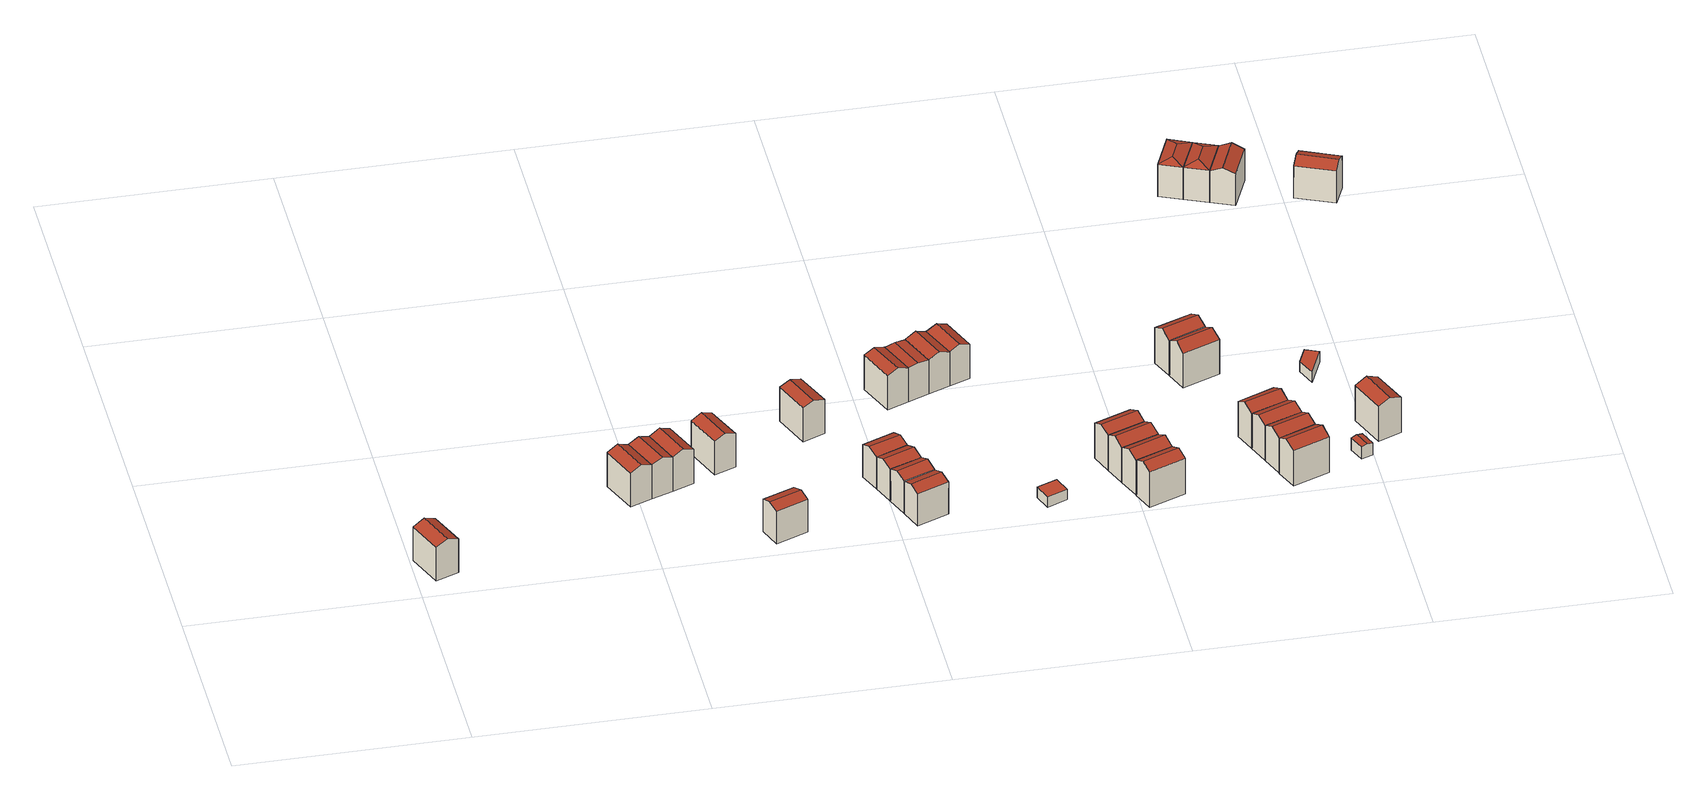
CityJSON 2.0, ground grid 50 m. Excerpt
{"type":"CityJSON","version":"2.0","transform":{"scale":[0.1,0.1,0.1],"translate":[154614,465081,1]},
"CityObjects":{
"building1":{"type":"Building","attributes":{"b3_bag_bag_overlap":0,"b3_bouwlagen":3,"b3_dak_type":"slanted","b3_extrusie":"standard","b3_h_dak_50p":9.72,"b3_h_dak_70p":10.19,"b3_h_dak_max":11.22,"b3_h_dak_min":7.61,"b3_h_maaiveld":1.7,"b3_h_nok":11.26,"b3_is_glas_dak":false,"b3_kas_warenhuis":false,"b3_kwaliteitsindicator":true,"b3_mutatie_ahn3_ahn4":false,"b3_mutatie_ahn4_ahn5":false,"b3_n_nok":3,"b3_n_vlakken":4,"b3_opp_buitenmuur":131.27,"b3_opp_dak_plat":0,"b3_opp_dak_schuin":61.57,"b3_opp_grond":46.9,"b3_opp_scheidingsmuur":67.47,"b3_rmse_lod12":1.25,"b3_rmse_lod13":1.25,"b3_rmse_lod22":0.205,"b3_t_run":24,"b3_val3dity_lod12":"[]","b3_val3dity_lod13":"[]","b3_val3dity_lod22":"[]","b3_volume_lod12":395.44,"b3_volume_lod13":395.44,"b3_volume_lod22":363.07,"geconstateerd":false,"oorspronkelijkbouwjaar":1985,"status":"Pand in gebruik"},"children":["building1-1"]},
"building1-1":{"type":"BuildingPart","parents":["building1"],"geometry":[{"type":"Solid","lod":"2.2","boundaries":[[[[0,1,2,3]],[[4,5,6,7]],[[5,4,1,0]],[[4,7,8,2,1]],[[9,8,7,6]],[[8,9,3,2]],[[9,6,5,0,3]]]],"semantics":{"surfaces":[{"type":"GroundSurface"},{"type":"RoofSurface"},{"type":"WallSurface"}],"values":[[0,1,2,2,1,2,2]]}}]},
"building2":{"type":"Building","attributes":{"b3_bag_bag_overlap":0,"b3_bouwlagen":3,"b3_dak_type":"slanted","b3_extrusie":"standard","b3_h_dak_50p":9.37,"b3_h_dak_70p":10.13,"b3_h_dak_max":11.21,"b3_h_dak_min":7.61,"b3_h_maaiveld":1.71,"b3_h_nok":11.25,"b3_is_glas_dak":false,"b3_kas_warenhuis":false,"b3_kwaliteitsindicator":true,"b3_mutatie_ahn3_ahn4":false,"b3_mutatie_ahn4_ahn5":false,"b3_n_nok":1,"b3_n_vlakken":2,"b3_opp_buitenmuur":59.74,"b3_opp_dak_plat":0,"b3_opp_dak_schuin":58.59,"b3_opp_grond":44.77,"b3_opp_scheidingsmuur":134.69,"b3_rmse_lod12":1.33,"b3_rmse_lod13":1.33,"b3_rmse_lod22":0.016,"b3_t_run":17,"b3_val3dity_lod12":"[]","b3_val3dity_lod13":"[]","b3_val3dity_lod22":"[]","b3_volume_lod12":377.75,"b3_volume_lod13":377.75,"b3_volume_lod22":344.08,"geconstateerd":false,"oorspronkelijkbouwjaar":1985,"status":"Pand in gebruik"},"children":["building2-1"]},
"building2-1":{"type":"BuildingPart","parents":["building2"],"geometry":[{"type":"Solid","lod":"2.2","boundaries":[[[[10,11,12,13]],[[14,15,16,11,10]],[[17,16,15,18]],[[16,17,12,11]],[[17,18,19,13,12]],[[14,19,18,15]],[[19,14,10,13]]]],"semantics":{"surfaces":[{"type":"GroundSurface"},{"type":"WallSurface"},{"type":"RoofSurface"}],"values":[[0,1,2,1,1,2,1]]}}]},
"building3":{"type":"Building","attributes":{"b3_bag_bag_overlap":0,"b3_bouwlagen":3,"b3_dak_type":"slanted","b3_extrusie":"standard","b3_h_dak_50p":9.44,"b3_h_dak_70p":10.21,"b3_h_dak_max":11.2,"b3_h_dak_min":7.62,"b3_h_maaiveld":1.73,"b3_h_nok":11.28,"b3_is_glas_dak":false,"b3_kas_warenhuis":false,"b3_kwaliteitsindicator":true,"b3_mutatie_ahn3_ahn4":false,"b3_mutatie_ahn4_ahn5":false,"b3_n_nok":1,"b3_n_vlakken":2,"b3_opp_buitenmuur":60.37,"b3_opp_dak_plat":0,"b3_opp_dak_schuin":58.45,"b3_opp_grond":44.77,"b3_opp_scheidingsmuur":134.75,"b3_rmse_lod12":1.33,"b3_rmse_lod13":1.33,"b3_rmse_lod22":0.036,"b3_t_run":18,"b3_val3dity_lod12":"[]","b3_val3dity_lod13":"[]","b3_val3dity_lod22":"[]","b3_volume_lod12":379.25,"b3_volume_lod13":379.25,"b3_volume_lod22":344.98,"geconstateerd":false,"oorspronkelijkbouwjaar":1985,"status":"Pand in gebruik"},"children":["building3-1"]},
"building3-1":{"type":"BuildingPart","parents":["building3"],"geometry":[{"type":"Solid","lod":"2.2","boundaries":[[[[10,13,20,21]],[[19,14,22,23]],[[14,19,13,10]],[[19,23,24,20,13]],[[25,24,23,22]],[[24,25,21,20]],[[25,22,14,10,21]]]],"semantics":{"surfaces":[{"type":"GroundSurface"},{"type":"RoofSurface"},{"type":"WallSurface"}],"values":[[0,1,2,2,1,2,2]]}}]},
"building4":{"type":"Building","attributes":{"b3_bag_bag_overlap":0,"b3_bouwlagen":3,"b3_dak_type":"slanted","b3_extrusie":"standard","b3_h_dak_50p":9.45,"b3_h_dak_70p":10.23,"b3_h_dak_max":11.2,"b3_h_dak_min":7.62,"b3_h_maaiveld":1.73,"b3_h_nok":11.29,"b3_is_glas_dak":false,"b3_kas_warenhuis":false,"b3_kwaliteitsindicator":true,"b3_mutatie_ahn3_ahn4":false,"b3_mutatie_ahn4_ahn5":false,"b3_n_nok":1,"b3_n_vlakken":2,"b3_opp_buitenmuur":59.82,"b3_opp_dak_plat":0,"b3_opp_dak_schuin":58.57,"b3_opp_grond":44.75,"b3_opp_scheidingsmuur":134.97,"b3_rmse_lod12":1.33,"b3_rmse_lod13":1.33,"b3_rmse_lod22":0.0316,"b3_t_run":17,"b3_val3dity_lod12":"[]","b3_val3dity_lod13":"[]","b3_val3dity_lod22":"[]","b3_volume_lod12":378.45,"b3_volume_lod13":378.45,"b3_volume_lod22":344.63,"geconstateerd":false,"oorspronkelijkbouwjaar":1984,"status":"Pand in gebruik"},"children":["building4-1"]},
"building4-1":{"type":"BuildingPart","parents":["building4"],"geometry":[{"type":"Solid","lod":"2.2","boundaries":[[[[26,21,20,27]],[[28,29,25,21,26]],[[24,25,29,30]],[[25,24,20,21]],[[24,30,31,27,20]],[[28,31,30,29]],[[31,28,26,27]]]],"semantics":{"surfaces":[{"type":"GroundSurface"},{"type":"WallSurface"},{"type":"RoofSurface"}],"values":[[0,1,2,1,1,2,1]]}}]},
"building5":{"type":"Building","attributes":{"b3_bag_bag_overlap":0,"b3_bouwlagen":3,"b3_dak_type":"slanted","b3_extrusie":"standard","b3_h_dak_50p":9.88,"b3_h_dak_70p":10.29,"b3_h_dak_max":11.23,"b3_h_dak_min":7.55,"b3_h_maaiveld":1.77,"b3_h_nok":11.29,"b3_is_glas_dak":false,"b3_kas_warenhuis":false,"b3_kwaliteitsindicator":true,"b3_mutatie_ahn3_ahn4":false,"b3_mutatie_ahn4_ahn5":false,"b3_n_nok":2,"b3_n_vlakken":5,"b3_opp_buitenmuur":75.61,"b3_opp_dak_plat":4.97,"b3_opp_dak_schuin":56.24,"b3_opp_grond":44.78,"b3_opp_scheidingsmuur":133.96,"b3_rmse_lod12":1.09,"b3_rmse_lod13":1.09,"b3_rmse_lod22":0.114,"b3_t_run":21,"b3_val3dity_lod12":"[]","b3_val3dity_lod13":"[]","b3_val3dity_lod22":"[]","b3_volume_lod12":374.46,"b3_volume_lod13":374.46,"b3_volume_lod22":353.28,"geconstateerd":false,"oorspronkelijkbouwjaar":1984,"status":"Pand in gebruik"},"children":["building5-1"]},
"building5-1":{"type":"BuildingPart","parents":["building5"],"geometry":[{"type":"Solid","lod":"2.2","boundaries":[[[[32,33,34,35]],[[36,37,38,39]],[[37,36,33,32]],[[36,39,40,34,33]],[[41,40,39,38]],[[40,41,35,34]],[[41,38,37,32,35]]]],"semantics":{"surfaces":[{"type":"GroundSurface"},{"type":"RoofSurface"},{"type":"WallSurface"}],"values":[[0,1,2,2,1,2,2]]}}]},
"building6":{"type":"Building","attributes":{"b3_bag_bag_overlap":0,"b3_bouwlagen":3,"b3_dak_type":"slanted","b3_extrusie":"standard","b3_h_dak_50p":9.09,"b3_h_dak_70p":9.77,"b3_h_dak_max":10.68,"b3_h_dak_min":7.64,"b3_h_maaiveld":1.69,"b3_h_nok":10.72,"b3_is_glas_dak":false,"b3_kas_warenhuis":false,"b3_kwaliteitsindicator":true,"b3_mutatie_ahn3_ahn4":false,"b3_mutatie_ahn4_ahn5":false,"b3_n_nok":1,"b3_n_vlakken":2,"b3_opp_buitenmuur":60.98,"b3_opp_dak_plat":0,"b3_opp_dak_schuin":50.62,"b3_opp_grond":38.88,"b3_opp_scheidingsmuur":112.47,"b3_rmse_lod12":1.12,"b3_rmse_lod13":1.12,"b3_rmse_lod22":0.0141,"b3_t_run":16,"b3_val3dity_lod12":"[]","b3_val3dity_lod13":"[]","b3_val3dity_lod22":"[]","b3_volume_lod12":313.83,"b3_volume_lod13":313.83,"b3_volume_lod22":290.2,"geconstateerd":false,"oorspronkelijkbouwjaar":1985,"status":"Pand in gebruik"},"children":["building6-1"]},
"building6-1":{"type":"BuildingPart","parents":["building6"],"geometry":[{"type":"Solid","lod":"2.2","boundaries":[[[[42,43,44,45]],[[46,47,48,49]],[[47,46,43,42]],[[46,49,50,44,43]],[[51,50,49,48]],[[50,51,45,44]],[[51,48,47,42,45]]]],"semantics":{"surfaces":[{"type":"GroundSurface"},{"type":"RoofSurface"},{"type":"WallSurface"}],"values":[[0,1,2,2,1,2,2]]}}]},
"building7":{"type":"Building","attributes":{"b3_bag_bag_overlap":0,"b3_bouwlagen":3,"b3_dak_type":"slanted","b3_extrusie":"standard","b3_h_dak_50p":9.39,"b3_h_dak_70p":10.14,"b3_h_dak_max":11.11,"b3_h_dak_min":7.52,"b3_h_maaiveld":1.56,"b3_h_nok":11.21,"b3_is_glas_dak":false,"b3_kas_warenhuis":false,"b3_kwaliteitsindicator":true,"b3_mutatie_ahn3_ahn4":false,"b3_mutatie_ahn4_ahn5":false,"b3_n_nok":1,"b3_n_vlakken":2,"b3_opp_buitenmuur":130.72,"b3_opp_dak_plat":0,"b3_opp_dak_schuin":60.92,"b3_opp_grond":46.17,"b3_opp_scheidingsmuur":67.92,"b3_rmse_lod12":1.34,"b3_rmse_lod13":1.34,"b3_rmse_lod22":0.046,"b3_t_run":21,"b3_val3dity_lod12":"[]","b3_val3dity_lod13":"[]","b3_val3dity_lod22":"[]","b3_volume_lod12":394.61,"b3_volume_lod13":394.61,"b3_volume_lod22":359.55,"geconstateerd":false,"oorspronkelijkbouwjaar":1984,"status":"Pand in gebruik"},"children":["building7-1"]},
"building7-1":{"type":"BuildingPart","parents":["building7"],"geometry":[{"type":"Solid","lod":"2.2","boundaries":[[[[52,53,54,55]],[[56,57,58,59]],[[57,56,53,52]],[[56,59,60,54,53]],[[61,60,59,58]],[[60,61,55,54]],[[61,58,57,52,55]]]],"semantics":{"surfaces":[{"type":"GroundSurface"},{"type":"RoofSurface"},{"type":"WallSurface"}],"values":[[0,1,2,2,1,2,2]]}}]},
"building8":{"type":"Building","attributes":{"b3_bag_bag_overlap":0,"b3_bouwlagen":3,"b3_dak_type":"slanted","b3_extrusie":"standard","b3_h_dak_50p":9.15,"b3_h_dak_70p":9.77,"b3_h_dak_max":10.57,"b3_h_dak_min":7.55,"b3_h_maaiveld":1.64,"b3_h_nok":10.7,"b3_is_glas_dak":false,"b3_kas_warenhuis":false,"b3_kwaliteitsindicator":true,"b3_mutatie_ahn3_ahn4":false,"b3_mutatie_ahn4_ahn5":false,"b3_n_nok":1,"b3_n_vlakken":2,"b3_opp_buitenmuur":117.06,"b3_opp_dak_plat":0,"b3_opp_dak_schuin":50.7,"b3_opp_grond":38.69,"b3_opp_scheidingsmuur":55.28,"b3_rmse_lod12":1.11,"b3_rmse_lod13":1.11,"b3_rmse_lod22":0.0415,"b3_t_run":19,"b3_val3dity_lod12":"[]","b3_val3dity_lod13":"[]","b3_val3dity_lod22":"[]","b3_volume_lod12":313.12,"b3_volume_lod13":313.12,"b3_volume_lod22":288.28,"geconstateerd":false,"oorspronkelijkbouwjaar":1985,"status":"Pand in gebruik"},"children":["building8-1"]},
"building8-1":{"type":"BuildingPart","parents":["building8"],"geometry":[{"type":"Solid","lod":"2.2","boundaries":[[[[62,63,64,65]],[[66,67,68,69]],[[67,66,63,62]],[[66,69,70,64,63]],[[71,70,69,68]],[[70,71,65,64]],[[71,68,67,62,65]]]],"semantics":{"surfaces":[{"type":"GroundSurface"},{"type":"RoofSurface"},{"type":"WallSurface"}],"values":[[0,1,2,2,1,2,2]]}}]},
"building9":{"type":"Building","attributes":{"b3_bag_bag_overlap":0,"b3_bouwlagen":3,"b3_dak_type":"slanted","b3_extrusie":"standard","b3_h_dak_50p":9.47,"b3_h_dak_70p":9.63,"b3_h_dak_max":10.57,"b3_h_dak_min":7.55,"b3_h_maaiveld":1.66,"b3_h_nok":10.62,"b3_is_glas_dak":false,"b3_kas_warenhuis":false,"b3_kwaliteitsindicator":true,"b3_mutatie_ahn3_ahn4":false,"b3_mutatie_ahn4_ahn5":false,"b3_n_nok":3,"b3_n_vlakken":4,"b3_opp_buitenmuur":71.02,"b3_opp_dak_plat":0,"b3_opp_dak_schuin":46.48,"b3_opp_grond":38.71,"b3_opp_scheidingsmuur":110.52,"b3_rmse_lod12":1.03,"b3_rmse_lod13":1.03,"b3_rmse_lod22":0.117,"b3_t_run":22,"b3_val3dity_lod12":"[]","b3_val3dity_lod13":"[]","b3_val3dity_lod22":"[]","b3_volume_lod12":310.38,"b3_volume_lod13":310.38,"b3_volume_lod22":290.35,"geconstateerd":false,"oorspronkelijkbouwjaar":1985,"status":"Pand in gebruik"},"children":["building9-1"]},
"building9-1":{"type":"BuildingPart","parents":["building9"],"geometry":[{"type":"Solid","lod":"2.2","boundaries":[[[[72,73,74,75]],[[70,76,77,73,72]],[[78,77,76,79]],[[77,78,74,73]],[[78,79,71,75,74]],[[70,71,79,76]],[[71,70,72,75]]]],"semantics":{"surfaces":[{"type":"GroundSurface"},{"type":"WallSurface"},{"type":"RoofSurface"}],"values":[[0,1,2,1,1,2,1]]}}]},
"building10":{"type":"Building","attributes":{"b3_bag_bag_overlap":0,"b3_bouwlagen":3,"b3_dak_type":"slanted","b3_extrusie":"standard","b3_h_dak_50p":9.1,"b3_h_dak_70p":9.8,"b3_h_dak_max":10.58,"b3_h_dak_min":7.51,"b3_h_maaiveld":1.64,"b3_h_nok":10.72,"b3_is_glas_dak":false,"b3_kas_warenhuis":false,"b3_kwaliteitsindicator":true,"b3_mutatie_ahn3_ahn4":false,"b3_mutatie_ahn4_ahn5":false,"b3_n_nok":1,"b3_n_vlakken":2,"b3_opp_buitenmuur":61.87,"b3_opp_dak_plat":0,"b3_opp_dak_schuin":50.56,"b3_opp_grond":38.73,"b3_opp_scheidingsmuur":111.07,"b3_rmse_lod12":1.12,"b3_rmse_lod13":1.12,"b3_rmse_lod22":0.0433,"b3_t_run":22,"b3_val3dity_lod12":"[]","b3_val3dity_lod13":"[]","b3_val3dity_lod22":"[]","b3_volume_lod12":312.98,"b3_volume_lod13":312.98,"b3_volume_lod22":289.04,"geconstateerd":false,"oorspronkelijkbouwjaar":1985,"status":"Pand in gebruik"},"children":["building10-1"]},
"building10-1":{"type":"BuildingPart","parents":["building10"],"geometry":[{"type":"Solid","lod":"2.2","boundaries":[[[[80,81,82,83]],[[77,78,84,85]],[[78,77,81,80]],[[77,85,86,82,81]],[[87,86,85,84]],[[86,87,83,82]],[[87,84,78,80,83]]]],"semantics":{"surfaces":[{"type":"GroundSurface"},{"type":"RoofSurface"},{"type":"WallSurface"}],"values":[[0,1,2,2,1,2,2]]}}]},
"building11":{"type":"Building","attributes":{"b3_bag_bag_overlap":0,"b3_bouwlagen":3,"b3_dak_type":"slanted","b3_extrusie":"standard","b3_h_dak_50p":8.96,"b3_h_dak_70p":9.62,"b3_h_dak_max":10.59,"b3_h_dak_min":7.51,"b3_h_maaiveld":1.64,"b3_h_nok":10.65,"b3_is_glas_dak":false,"b3_kas_warenhuis":false,"b3_kwaliteitsindicator":true,"b3_mutatie_ahn3_ahn4":false,"b3_mutatie_ahn4_ahn5":false,"b3_n_nok":1,"b3_n_vlakken":2,"b3_opp_buitenmuur":60.14,"b3_opp_dak_plat":0,"b3_opp_dak_schuin":50.63,"b3_opp_grond":38.73,"b3_opp_scheidingsmuur":111.64,"b3_rmse_lod12":1.13,"b3_rmse_lod13":1.13,"b3_rmse_lod22":0.0185,"b3_t_run":25,"b3_val3dity_lod12":"[]","b3_val3dity_lod13":"[]","b3_val3dity_lod22":"[]","b3_volume_lod12":310.08,"b3_volume_lod13":310.08,"b3_volume_lod22":287.41,"geconstateerd":false,"oorspronkelijkbouwjaar":1985,"status":"Pand in gebruik"},"children":["building11-1"]},
"building11-1":{"type":"BuildingPart","parents":["building11"],"geometry":[{"type":"Solid","lod":"2.2","boundaries":[[[[83,82,88,89]],[[90,91,92,93]],[[91,90,82,83]],[[90,93,94,88,82]],[[95,94,93,92]],[[94,95,89,88]],[[95,92,91,83,89]]]],"semantics":{"surfaces":[{"type":"GroundSurface"},{"type":"RoofSurface"},{"type":"WallSurface"}],"values":[[0,1,2,2,1,2,2]]}}]},
"building12":{"type":"Building","attributes":{"b3_bag_bag_overlap":0,"b3_bouwlagen":3,"b3_dak_type":"slanted","b3_extrusie":"standard","b3_h_dak_50p":9.27,"b3_h_dak_70p":10.09,"b3_h_dak_max":11.14,"b3_h_dak_min":7.48,"b3_h_maaiveld":1.53,"b3_h_nok":11.2,"b3_is_glas_dak":false,"b3_kas_warenhuis":false,"b3_kwaliteitsindicator":true,"b3_mutatie_ahn3_ahn4":false,"b3_mutatie_ahn4_ahn5":false,"b3_n_nok":1,"b3_n_vlakken":2,"b3_opp_buitenmuur":61.22,"b3_opp_dak_plat":0,"b3_opp_dak_schuin":57.37,"b3_opp_grond":43.87,"b3_opp_scheidingsmuur":135.99,"b3_rmse_lod12":1.32,"b3_rmse_lod13":1.32,"b3_rmse_lod22":0.0455,"b3_t_run":20,"b3_val3dity_lod12":"[]","b3_val3dity_lod13":"[]","b3_val3dity_lod22":"[]","b3_volume_lod12":374.75,"b3_volume_lod13":374.75,"b3_volume_lod22":344.36,"geconstateerd":false,"oorspronkelijkbouwjaar":1984,"status":"Pand in gebruik"},"children":["building12-1"]},
"building12-1":{"type":"BuildingPart","parents":["building12"],"geometry":[{"type":"Solid","lod":"2.2","boundaries":[[[[96,97,98,99]],[[100,101,102,103]],[[101,100,97,96]],[[100,103,104,98,97]],[[105,104,103,102]],[[104,105,99,98]],[[105,102,101,96,99]]]],"semantics":{"surfaces":[{"type":"GroundSurface"},{"type":"RoofSurface"},{"type":"WallSurface"}],"values":[[0,1,2,2,1,2,2]]}}]},
"building13":{"type":"Building","attributes":{"b3_bag_bag_overlap":0,"b3_bouwlagen":3,"b3_dak_type":"slanted","b3_extrusie":"standard","b3_h_dak_50p":9.73,"b3_h_dak_70p":10.14,"b3_h_dak_max":11.12,"b3_h_dak_min":7.51,"b3_h_maaiveld":1.53,"b3_h_nok":11.14,"b3_is_glas_dak":false,"b3_kas_warenhuis":false,"b3_kwaliteitsindicator":true,"b3_mutatie_ahn3_ahn4":false,"b3_mutatie_ahn4_ahn5":false,"b3_n_nok":5,"b3_n_vlakken":6,"b3_opp_buitenmuur":61.59,"b3_opp_dak_plat":0,"b3_opp_dak_schuin":56.95,"b3_opp_grond":43.57,"b3_opp_scheidingsmuur":135.62,"b3_rmse_lod12":1.16,"b3_rmse_lod13":1.16,"b3_rmse_lod22":0.316,"b3_t_run":29,"b3_val3dity_lod12":"[]","b3_val3dity_lod13":"[]","b3_val3dity_lod22":"[]","b3_volume_lod12":369.67,"b3_volume_lod13":369.67,"b3_volume_lod22":342.02,"geconstateerd":false,"oorspronkelijkbouwjaar":1984,"status":"Pand in gebruik"},"children":["building13-1"]},
"building13-1":{"type":"BuildingPart","parents":["building13"],"geometry":[{"type":"Solid","lod":"2.2","boundaries":[[[[106,107,97,96]],[[108,109,110,111]],[[109,108,107,106]],[[108,111,112,97,107]],[[113,112,111,110]],[[112,113,96,97]],[[113,110,109,106,96]]]],"semantics":{"surfaces":[{"type":"GroundSurface"},{"type":"RoofSurface"},{"type":"WallSurface"}],"values":[[0,1,2,2,1,2,2]]}}]},
"building14":{"type":"Building","attributes":{"b3_bag_bag_overlap":0,"b3_bouwlagen":3,"b3_dak_type":"slanted","b3_extrusie":"standard","b3_h_dak_50p":9.37,"b3_h_dak_70p":10.09,"b3_h_dak_max":11.13,"b3_h_dak_min":7.53,"b3_h_maaiveld":1.53,"b3_h_nok":11.18,"b3_is_glas_dak":false,"b3_kas_warenhuis":false,"b3_kwaliteitsindicator":true,"b3_mutatie_ahn3_ahn4":false,"b3_mutatie_ahn4_ahn5":false,"b3_n_nok":1,"b3_n_vlakken":2,"b3_opp_buitenmuur":60.63,"b3_opp_dak_plat":0,"b3_opp_dak_schuin":57.71,"b3_opp_grond":43.92,"b3_opp_scheidingsmuur":135.1,"b3_rmse_lod12":1.3,"b3_rmse_lod13":1.3,"b3_rmse_lod22":0.032,"b3_t_run":46,"b3_val3dity_lod12":"[]","b3_val3dity_lod13":"[]","b3_val3dity_lod22":"[]","b3_volume_lod12":375.02,"b3_volume_lod13":375.02,"b3_volume_lod22":342.97,"geconstateerd":false,"oorspronkelijkbouwjaar":1984,"status":"Pand in gebruik"},"children":["building14-1"]},
"building14-1":{"type":"BuildingPart","parents":["building14"],"geometry":[{"type":"Solid","lod":"2.2","boundaries":[[[[107,106,114,115]],[[116,117,118,119]],[[117,116,106,107]],[[116,119,120,114,106]],[[121,120,119,118]],[[120,121,115,114]],[[121,118,117,107,115]]]],"semantics":{"surfaces":[{"type":"GroundSurface"},{"type":"RoofSurface"},{"type":"WallSurface"}],"values":[[0,1,2,2,1,2,2]]}}]},
"building15":{"type":"Building","attributes":{"b3_bag_bag_overlap":0,"b3_dak_type":"horizontal","b3_extrusie":"standard","b3_h_dak_50p":4.23,"b3_h_dak_70p":4.25,"b3_h_dak_max":4.3,"b3_h_dak_min":4.16,"b3_h_maaiveld":1.73,"b3_is_glas_dak":false,"b3_kas_warenhuis":false,"b3_kwaliteitsindicator":true,"b3_mutatie_ahn3_ahn4":false,"b3_mutatie_ahn4_ahn5":false,"b3_n_nok":0,"b3_n_vlakken":1,"b3_opp_buitenmuur":32.6,"b3_opp_dak_plat":19.75,"b3_opp_dak_schuin":0,"b3_opp_grond":19.75,"b3_opp_scheidingsmuur":12.03,"b3_rmse_lod12":0.0434,"b3_rmse_lod13":0.0434,"b3_rmse_lod22":0.0374,"b3_t_run":14,"b3_val3dity_lod12":"[]","b3_val3dity_lod13":"[]","b3_val3dity_lod22":"[]","b3_volume_lod12":49.81,"b3_volume_lod13":49.81,"b3_volume_lod22":49.39,"geconstateerd":false,"oorspronkelijkbouwjaar":1984,"status":"Pand in gebruik"},"children":["building15-1"]},
"building15-1":{"type":"BuildingPart","parents":["building15"],"geometry":[{"type":"Solid","lod":"2.2","boundaries":[[[[122,123,124,125]],[[126,127,128,129]],[[129,128,123,122]],[[128,127,124,123]],[[127,126,125,124]],[[126,129,122,125]]]],"semantics":{"surfaces":[{"type":"GroundSurface"},{"type":"RoofSurface"},{"type":"WallSurface"}],"values":[[0,1,2,2,2,2]]}}]},
"building16":{"type":"Building","attributes":{"b3_bag_bag_overlap":0,"b3_bouwlagen":3,"b3_dak_type":"slanted","b3_extrusie":"standard","b3_h_dak_50p":9.23,"b3_h_dak_70p":9.98,"b3_h_dak_max":11.12,"b3_h_dak_min":7.52,"b3_h_maaiveld":1.54,"b3_h_nok":11.2,"b3_is_glas_dak":false,"b3_kas_warenhuis":false,"b3_kwaliteitsindicator":true,"b3_mutatie_ahn3_ahn4":false,"b3_mutatie_ahn4_ahn5":false,"b3_n_nok":1,"b3_n_vlakken":2,"b3_opp_buitenmuur":60.27,"b3_opp_dak_plat":0,"b3_opp_dak_schuin":57.02,"b3_opp_grond":43.42,"b3_opp_scheidingsmuur":134.85,"b3_rmse_lod12":1.3,"b3_rmse_lod13":1.3,"b3_rmse_lod22":0.0405,"b3_t_run":19,"b3_val3dity_lod12":"[]","b3_val3dity_lod13":"[]","b3_val3dity_lod22":"[]","b3_volume_lod12":369.51,"b3_volume_lod13":369.51,"b3_volume_lod22":339.31,"geconstateerd":false,"oorspronkelijkbouwjaar":1984,"status":"Pand in gebruik"},"children":["building16-1"]},
"building16-1":{"type":"BuildingPart","parents":["building16"],"geometry":[{"type":"Solid","lod":"2.2","boundaries":[[[[114,130,131,115]],[[132,133,134,130,114]],[[135,134,133,136]],[[134,135,131,130]],[[135,136,137,115,131]],[[132,137,136,133]],[[137,132,114,115]]]],"semantics":{"surfaces":[{"type":"GroundSurface"},{"type":"WallSurface"},{"type":"RoofSurface"}],"values":[[0,1,2,1,1,2,1]]}}]},
"building17":{"type":"Building","attributes":{"b3_bag_bag_overlap":0,"b3_bouwlagen":3,"b3_dak_type":"slanted","b3_extrusie":"standard","b3_h_dak_50p":9.57,"b3_h_dak_70p":10.45,"b3_h_dak_max":11.72,"b3_h_dak_min":7.53,"b3_h_maaiveld":1.67,"b3_h_nok":11.81,"b3_is_glas_dak":false,"b3_kas_warenhuis":false,"b3_kwaliteitsindicator":true,"b3_mutatie_ahn3_ahn4":false,"b3_mutatie_ahn4_ahn5":false,"b3_n_nok":1,"b3_n_vlakken":2,"b3_opp_buitenmuur":58.91,"b3_opp_dak_plat":0,"b3_opp_dak_schuin":62.13,"b3_opp_grond":44.09,"b3_opp_scheidingsmuur":138.95,"b3_rmse_lod12":1.55,"b3_rmse_lod13":1.55,"b3_rmse_lod22":0.0438,"b3_t_run":28,"b3_val3dity_lod12":"[]","b3_val3dity_lod13":"[]","b3_val3dity_lod22":"[]","b3_volume_lod12":388.61,"b3_volume_lod13":388.61,"b3_volume_lod22":351.05,"geconstateerd":false,"oorspronkelijkbouwjaar":1984,"status":"Pand in gebruik"},"children":["building17-1"]},
"building17-1":{"type":"BuildingPart","parents":["building17"],"geometry":[{"type":"Solid","lod":"2.2","boundaries":[[[[138,139,140,141]],[[142,143,144,145]],[[143,142,139,138]],[[142,145,146,140,139]],[[147,146,145,144]],[[146,147,141,140]],[[147,144,143,138,141]]]],"semantics":{"surfaces":[{"type":"GroundSurface"},{"type":"RoofSurface"},{"type":"WallSurface"}],"values":[[0,1,2,2,1,2,2]]}}]},
"building18":{"type":"Building","attributes":{"b3_bag_bag_overlap":0,"b3_bouwlagen":3,"b3_dak_type":"slanted","b3_extrusie":"standard","b3_h_dak_50p":9.56,"b3_h_dak_70p":10.49,"b3_h_dak_max":11.72,"b3_h_dak_min":7.49,"b3_h_maaiveld":1.69,"b3_h_nok":11.84,"b3_is_glas_dak":false,"b3_kas_warenhuis":false,"b3_kwaliteitsindicator":true,"b3_mutatie_ahn3_ahn4":false,"b3_mutatie_ahn4_ahn5":false,"b3_n_nok":1,"b3_n_vlakken":2,"b3_opp_buitenmuur":60,"b3_opp_dak_plat":0,"b3_opp_dak_schuin":63.31,"b3_opp_grond":44.96,"b3_opp_scheidingsmuur":139.09,"b3_rmse_lod12":1.6,"b3_rmse_lod13":1.6,"b3_rmse_lod22":0.144,"b3_t_run":29,"b3_val3dity_lod12":"[]","b3_val3dity_lod13":"[]","b3_val3dity_lod22":"[]","b3_volume_lod12":397.97,"b3_volume_lod13":397.97,"b3_volume_lod22":358.05,"geconstateerd":false,"oorspronkelijkbouwjaar":1984,"status":"Pand in gebruik"},"children":["building18-1"]},
"building18-1":{"type":"BuildingPart","parents":["building18"],"geometry":[{"type":"Solid","lod":"2.2","boundaries":[[[[148,149,139,138]],[[150,151,152,153]],[[151,150,149,148]],[[150,153,142,139,149]],[[143,142,153,152]],[[142,143,138,139]],[[143,152,151,148,138]]]],"semantics":{"surfaces":[{"type":"GroundSurface"},{"type":"RoofSurface"},{"type":"WallSurface"}],"values":[[0,1,2,2,1,2,2]]}}]},
"building19":{"type":"Building","attributes":{"b3_bag_bag_overlap":0,"b3_bouwlagen":3,"b3_dak_type":"slanted","b3_extrusie":"standard","b3_h_dak_50p":9.54,"b3_h_dak_70p":10.48,"b3_h_dak_max":11.72,"b3_h_dak_min":7.52,"b3_h_maaiveld":1.66,"b3_h_nok":11.8,"b3_is_glas_dak":false,"b3_kas_warenhuis":false,"b3_kwaliteitsindicator":true,"b3_mutatie_ahn3_ahn4":false,"b3_mutatie_ahn4_ahn5":false,"b3_n_nok":1,"b3_n_vlakken":2,"b3_opp_buitenmuur":61.1,"b3_opp_dak_plat":0,"b3_opp_dak_schuin":65.37,"b3_opp_grond":46.27,"b3_opp_scheidingsmuur":138.91,"b3_rmse_lod12":1.55,"b3_rmse_lod13":1.55,"b3_rmse_lod22":0.0286,"b3_t_run":30,"b3_val3dity_lod12":"[]","b3_val3dity_lod13":"[]","b3_val3dity_lod22":"[]","b3_volume_lod12":405.05,"b3_volume_lod13":405.05,"b3_volume_lod22":367.62,"geconstateerd":false,"oorspronkelijkbouwjaar":1984,"status":"Pand in gebruik"},"children":["building19-1"]},
"building19-1":{"type":"BuildingPart","parents":["building19"],"geometry":[{"type":"Solid","lod":"2.2","boundaries":[[[[154,155,149,148]],[[156,157,158,159]],[[157,156,155,154]],[[156,159,160,149,155]],[[161,160,159,158]],[[160,161,148,149]],[[161,158,157,154,148]]]],"semantics":{"surfaces":[{"type":"GroundSurface"},{"type":"RoofSurface"},{"type":"WallSurface"}],"values":[[0,1,2,2,1,2,2]]}}]},
"building20":{"type":"Building","attributes":{"b3_bag_bag_overlap":0,"b3_bouwlagen":3,"b3_dak_type":"slanted","b3_extrusie":"standard","b3_h_dak_50p":9.83,"b3_h_dak_70p":10.47,"b3_h_dak_max":11.71,"b3_h_dak_min":7.47,"b3_h_maaiveld":1.63,"b3_h_nok":11.84,"b3_is_glas_dak":false,"b3_kas_warenhuis":false,"b3_kwaliteitsindicator":true,"b3_mutatie_ahn3_ahn4":false,"b3_mutatie_ahn4_ahn5":false,"b3_n_nok":1,"b3_n_vlakken":3,"b3_opp_buitenmuur":70.24,"b3_opp_dak_plat":8.16,"b3_opp_dak_schuin":61.78,"b3_opp_grond":43.53,"b3_opp_scheidingsmuur":139.01,"b3_rmse_lod12":1.49,"b3_rmse_lod13":1.49,"b3_rmse_lod22":0.131,"b3_t_run":26,"b3_val3dity_lod12":"[]","b3_val3dity_lod13":"[]","b3_val3dity_lod22":"[]","b3_volume_lod12":386.73,"b3_volume_lod13":386.73,"b3_volume_lod22":356.07,"geconstateerd":false,"oorspronkelijkbouwjaar":1984,"status":"Pand in gebruik"},"children":["building20-1"]},
"building20-1":{"type":"BuildingPart","parents":["building20"],"geometry":[{"type":"Solid","lod":"2.2","boundaries":[[[[162,163,164,165]],[[166,167,168,169]],[[167,166,163,162]],[[166,169,170,164,163]],[[171,170,169,168]],[[170,171,165,164]],[[171,168,167,162,165]]]],"semantics":{"surfaces":[{"type":"GroundSurface"},{"type":"RoofSurface"},{"type":"WallSurface"}],"values":[[0,1,2,2,1,2,2]]}}]},
"building21":{"type":"Building","attributes":{"b3_bag_bag_overlap":0,"b3_bouwlagen":3,"b3_dak_type":"slanted","b3_extrusie":"standard","b3_h_dak_50p":9.51,"b3_h_dak_70p":10.43,"b3_h_dak_max":11.63,"b3_h_dak_min":7.4,"b3_h_maaiveld":1.61,"b3_h_nok":11.69,"b3_is_glas_dak":false,"b3_kas_warenhuis":false,"b3_kwaliteitsindicator":true,"b3_mutatie_ahn3_ahn4":false,"b3_mutatie_ahn4_ahn5":false,"b3_n_nok":1,"b3_n_vlakken":2,"b3_opp_buitenmuur":130.17,"b3_opp_dak_plat":0,"b3_opp_dak_schuin":65.71,"b3_opp_grond":46.58,"b3_opp_scheidingsmuur":69.01,"b3_rmse_lod12":1.55,"b3_rmse_lod13":1.55,"b3_rmse_lod22":0.0299,"b3_t_run":31,"b3_val3dity_lod12":"[]","b3_val3dity_lod13":"[]","b3_val3dity_lod22":"[]","b3_volume_lod12":407.74,"b3_volume_lod13":407.74,"b3_volume_lod22":367.85,"geconstateerd":false,"oorspronkelijkbouwjaar":1984,"status":"Pand in gebruik"},"children":["building21-1"]},
"building21-1":{"type":"BuildingPart","parents":["building21"],"geometry":[{"type":"Solid","lod":"2.2","boundaries":[[[[172,173,174,175]],[[176,177,178,173,172]],[[179,178,177,180]],[[178,179,174,173]],[[179,180,181,175,174]],[[176,181,180,177]],[[181,176,172,175]]]],"semantics":{"surfaces":[{"type":"GroundSurface"},{"type":"WallSurface"},{"type":"RoofSurface"}],"values":[[0,1,2,1,1,2,1]]}}]},
"building22":{"type":"Building","attributes":{"b3_bag_bag_overlap":0,"b3_bouwlagen":3,"b3_dak_type":"slanted","b3_extrusie":"standard","b3_h_dak_50p":9.49,"b3_h_dak_70p":10.31,"b3_h_dak_max":11.62,"b3_h_dak_min":7.43,"b3_h_maaiveld":1.63,"b3_h_nok":11.69,"b3_is_glas_dak":false,"b3_kas_warenhuis":false,"b3_kwaliteitsindicator":true,"b3_mutatie_ahn3_ahn4":false,"b3_mutatie_ahn4_ahn5":false,"b3_n_nok":1,"b3_n_vlakken":2,"b3_opp_buitenmuur":59.84,"b3_opp_dak_plat":0,"b3_opp_dak_schuin":64.56,"b3_opp_grond":45.72,"b3_opp_scheidingsmuur":137.61,"b3_rmse_lod12":1.54,"b3_rmse_lod13":1.54,"b3_rmse_lod22":0.0645,"b3_t_run":34,"b3_val3dity_lod12":"[]","b3_val3dity_lod13":"[]","b3_val3dity_lod22":"[]","b3_volume_lod12":396.92,"b3_volume_lod13":396.92,"b3_volume_lod22":360.23,"geconstateerd":false,"oorspronkelijkbouwjaar":1984,"status":"Pand in gebruik"},"children":["building22-1"]},
"building22-1":{"type":"BuildingPart","parents":["building22"],"geometry":[{"type":"Solid","lod":"2.2","boundaries":[[[[172,175,182,183]],[[184,185,186,187]],[[185,184,175,172]],[[184,187,188,182,175]],[[189,188,187,186]],[[188,189,183,182]],[[189,186,185,172,183]]]],"semantics":{"surfaces":[{"type":"GroundSurface"},{"type":"RoofSurface"},{"type":"WallSurface"}],"values":[[0,1,2,2,1,2,2]]}}]},
"building23":{"type":"Building","attributes":{"b3_bag_bag_overlap":0,"b3_bouwlagen":3,"b3_dak_type":"slanted","b3_extrusie":"standard","b3_h_dak_50p":9.74,"b3_h_dak_70p":10.37,"b3_h_dak_max":11.6,"b3_h_dak_min":7.4,"b3_h_maaiveld":1.63,"b3_h_nok":11.71,"b3_is_glas_dak":false,"b3_kas_warenhuis":false,"b3_kwaliteitsindicator":true,"b3_mutatie_ahn3_ahn4":false,"b3_mutatie_ahn4_ahn5":false,"b3_n_nok":1,"b3_n_vlakken":3,"b3_opp_buitenmuur":64.9,"b3_opp_dak_plat":2.14,"b3_opp_dak_schuin":62.71,"b3_opp_grond":44.56,"b3_opp_scheidingsmuur":137.86,"b3_rmse_lod12":1.51,"b3_rmse_lod13":1.51,"b3_rmse_lod22":0.0559,"b3_t_run":32,"b3_val3dity_lod12":"[]","b3_val3dity_lod13":"[]","b3_val3dity_lod22":"[]","b3_volume_lod12":390.51,"b3_volume_lod13":390.51,"b3_volume_lod22":354.75,"geconstateerd":false,"oorspronkelijkbouwjaar":1984,"status":"Pand in gebruik"},"children":["building23-1"]},
"building23-1":{"type":"BuildingPart","parents":["building23"],"geometry":[{"type":"Solid","lod":"2.2","boundaries":[[[[190,191,192,193]],[[194,195,196,191,190]],[[197,196,195,198]],[[196,197,192,191]],[[197,198,199,193,192]],[[194,199,198,195]],[[199,194,190,193]]]],"semantics":{"surfaces":[{"type":"GroundSurface"},{"type":"WallSurface"},{"type":"RoofSurface"}],"values":[[0,1,2,1,1,2,1]]}}]},
"building24":{"type":"Building","attributes":{"b3_bag_bag_overlap":0,"b3_bouwlagen":3,"b3_dak_type":"slanted","b3_extrusie":"standard","b3_h_dak_50p":9.59,"b3_h_dak_70p":10.49,"b3_h_dak_max":11.59,"b3_h_dak_min":7.42,"b3_h_maaiveld":1.63,"b3_h_nok":11.82,"b3_is_glas_dak":false,"b3_kas_warenhuis":false,"b3_kwaliteitsindicator":true,"b3_mutatie_ahn3_ahn4":false,"b3_mutatie_ahn4_ahn5":false,"b3_n_nok":1,"b3_n_vlakken":2,"b3_opp_buitenmuur":58.13,"b3_opp_dak_plat":0,"b3_opp_dak_schuin":63.68,"b3_opp_grond":44.47,"b3_opp_scheidingsmuur":138.35,"b3_rmse_lod12":1.57,"b3_rmse_lod13":1.57,"b3_rmse_lod22":0.0431,"b3_t_run":27,"b3_val3dity_lod12":"[]","b3_val3dity_lod13":"[]","b3_val3dity_lod22":"[]","b3_volume_lod12":391.12,"b3_volume_lod13":391.12,"b3_volume_lod22":352.28,"geconstateerd":false,"oorspronkelijkbouwjaar":1984,"status":"Pand in gebruik"},"children":["building24-1"]},
"building24-1":{"type":"BuildingPart","parents":["building24"],"geometry":[{"type":"Solid","lod":"2.2","boundaries":[[[[200,201,190,193]],[[202,203,204,205]],[[203,202,201,200]],[[202,205,194,190,201]],[[199,194,205,204]],[[194,199,193,190]],[[199,204,203,200,193]]]],"semantics":{"surfaces":[{"type":"GroundSurface"},{"type":"RoofSurface"},{"type":"WallSurface"}],"values":[[0,1,2,2,1,2,2]]}}]},
"building25":{"type":"Building","attributes":{"b3_bag_bag_overlap":0,"b3_bouwlagen":3,"b3_dak_type":"slanted","b3_extrusie":"standard","b3_h_dak_50p":9.44,"b3_h_dak_70p":10.41,"b3_h_dak_max":11.62,"b3_h_dak_min":7.49,"b3_h_maaiveld":1.63,"b3_h_nok":11.71,"b3_is_glas_dak":false,"b3_kas_warenhuis":false,"b3_kwaliteitsindicator":true,"b3_mutatie_ahn3_ahn4":false,"b3_mutatie_ahn4_ahn5":false,"b3_n_nok":1,"b3_n_vlakken":2,"b3_opp_buitenmuur":59.95,"b3_opp_dak_plat":0,"b3_opp_dak_schuin":62.99,"b3_opp_grond":45.03,"b3_opp_scheidingsmuur":138.75,"b3_rmse_lod12":1.54,"b3_rmse_lod13":1.54,"b3_rmse_lod22":0.0433,"b3_t_run":33,"b3_val3dity_lod12":"[]","b3_val3dity_lod13":"[]","b3_val3dity_lod22":"[]","b3_volume_lod12":395.4,"b3_volume_lod13":395.4,"b3_volume_lod22":357.56,"geconstateerd":false,"oorspronkelijkbouwjaar":1984,"status":"Pand in gebruik"},"children":["building25-1"]},
"building25-1":{"type":"BuildingPart","parents":["building25"],"geometry":[{"type":"Solid","lod":"2.2","boundaries":[[[[206,201,200,207]],[[208,209,202,201,206]],[[203,202,209,210]],[[202,203,200,201]],[[203,210,211,207,200]],[[208,211,210,209]],[[211,208,206,207]]]],"semantics":{"surfaces":[{"type":"GroundSurface"},{"type":"WallSurface"},{"type":"RoofSurface"}],"values":[[0,1,2,1,1,2,1]]}}]},
"building26":{"type":"Building","attributes":{"b3_bag_bag_overlap":0,"b3_bouwlagen":3,"b3_dak_type":"slanted","b3_extrusie":"standard","b3_h_dak_50p":9.44,"b3_h_dak_70p":10.39,"b3_h_dak_max":11.61,"b3_h_dak_min":7.36,"b3_h_maaiveld":1.51,"b3_h_nok":11.68,"b3_is_glas_dak":false,"b3_kas_warenhuis":false,"b3_kwaliteitsindicator":true,"b3_mutatie_ahn3_ahn4":false,"b3_mutatie_ahn4_ahn5":false,"b3_n_nok":1,"b3_n_vlakken":2,"b3_opp_buitenmuur":133.63,"b3_opp_dak_plat":0,"b3_opp_dak_schuin":65.3,"b3_opp_grond":46.44,"b3_opp_scheidingsmuur":69.38,"b3_rmse_lod12":1.57,"b3_rmse_lod13":1.57,"b3_rmse_lod22":0.0457,"b3_t_run":35,"b3_val3dity_lod12":"[]","b3_val3dity_lod13":"[]","b3_val3dity_lod22":"[]","b3_volume_lod12":410.93,"b3_volume_lod13":410.93,"b3_volume_lod22":373.05,"geconstateerd":false,"oorspronkelijkbouwjaar":1984,"status":"Pand in gebruik"},"children":["building26-1"]},
"building26-1":{"type":"BuildingPart","parents":["building26"],"geometry":[{"type":"Solid","lod":"2.2","boundaries":[[[[212,213,214,215]],[[211,208,216,217]],[[208,211,213,212]],[[211,217,218,214,213]],[[219,218,217,216]],[[218,219,215,214]],[[219,216,208,212,215]]]],"semantics":{"surfaces":[{"type":"GroundSurface"},{"type":"RoofSurface"},{"type":"WallSurface"}],"values":[[0,1,2,2,1,2,2]]}}]},
"building27":{"type":"Building","attributes":{"b3_bag_bag_overlap":0,"b3_dak_type":"slanted","b3_extrusie":"standard","b3_h_dak_50p":4.48,"b3_h_dak_70p":4.62,"b3_h_dak_max":4.83,"b3_h_dak_min":4.11,"b3_h_maaiveld":1.52,"b3_h_nok":4.69,"b3_is_glas_dak":false,"b3_kas_warenhuis":false,"b3_kwaliteitsindicator":true,"b3_mutatie_ahn3_ahn4":false,"b3_mutatie_ahn4_ahn5":true,"b3_n_nok":1,"b3_n_vlakken":2,"b3_opp_buitenmuur":24.75,"b3_opp_dak_plat":0,"b3_opp_dak_schuin":10.82,"b3_opp_grond":10.32,"b3_opp_scheidingsmuur":10.95,"b3_rmse_lod12":0.26,"b3_rmse_lod13":0.26,"b3_rmse_lod22":0.109,"b3_t_run":14,"b3_val3dity_lod12":"[]","b3_val3dity_lod13":"[]","b3_val3dity_lod22":"[]","b3_volume_lod12":31.18,"b3_volume_lod13":31.18,"b3_volume_lod22":29.52,"geconstateerd":true,"oorspronkelijkbouwjaar":2022,"status":"Pand in gebruik"},"children":["building27-1"]},
"building27-1":{"type":"BuildingPart","parents":["building27"],"geometry":[{"type":"Solid","lod":"2.2","boundaries":[[[[220,221,222,223]],[[224,225,226,221,220]],[[227,226,225,228]],[[226,227,222,221]],[[227,228,229,223,222]],[[224,229,228,225]],[[229,224,220,223]]]],"semantics":{"surfaces":[{"type":"GroundSurface"},{"type":"WallSurface"},{"type":"RoofSurface"}],"values":[[0,1,2,1,1,2,1]]}}]},
"building28":{"type":"Building","attributes":{"b3_bag_bag_overlap":0,"b3_dak_type":"horizontal","b3_extrusie":"standard","b3_h_dak_50p":4.16,"b3_h_dak_70p":4.18,"b3_h_dak_max":4.25,"b3_h_dak_min":4.12,"b3_h_maaiveld":1.64,"b3_is_glas_dak":false,"b3_kas_warenhuis":false,"b3_kwaliteitsindicator":true,"b3_mutatie_ahn3_ahn4":false,"b3_mutatie_ahn4_ahn5":false,"b3_n_nok":0,"b3_n_vlakken":1,"b3_opp_buitenmuur":31.99,"b3_opp_dak_plat":18.75,"b3_opp_dak_schuin":0,"b3_opp_grond":18.75,"b3_opp_scheidingsmuur":16.92,"b3_rmse_lod12":0.0274,"b3_rmse_lod13":0.0274,"b3_rmse_lod22":0.0234,"b3_t_run":15,"b3_val3dity_lod12":"[]","b3_val3dity_lod13":"[]","b3_val3dity_lod22":"[]","b3_volume_lod12":47.47,"b3_volume_lod13":47.47,"b3_volume_lod22":47.37,"geconstateerd":false,"oorspronkelijkbouwjaar":2023,"status":"Pand in gebruik"},"children":["building28-1"]},
"building28-1":{"type":"BuildingPart","parents":["building28"],"geometry":[{"type":"Solid","lod":"2.2","boundaries":[[[[230,231,232,233]],[[234,235,236,237]],[[237,236,231,230]],[[236,235,232,231]],[[235,234,233,232]],[[234,237,230,233]]]],"semantics":{"surfaces":[{"type":"GroundSurface"},{"type":"RoofSurface"},{"type":"WallSurface"}],"values":[[0,1,2,2,2,2]]}}]},
"building29":{"type":"Building","attributes":{"b3_bag_bag_overlap":0,"b3_bouwlagen":3,"b3_dak_type":"slanted","b3_extrusie":"standard","b3_h_dak_50p":9.51,"b3_h_dak_70p":10.46,"b3_h_dak_max":11.64,"b3_h_dak_min":7.42,"b3_h_maaiveld":1.64,"b3_h_nok":11.74,"b3_is_glas_dak":false,"b3_kas_warenhuis":false,"b3_kwaliteitsindicator":true,"b3_mutatie_ahn3_ahn4":false,"b3_mutatie_ahn4_ahn5":false,"b3_n_nok":1,"b3_n_vlakken":2,"b3_opp_buitenmuur":132.4,"b3_opp_dak_plat":0,"b3_opp_dak_schuin":67.77,"b3_opp_grond":48.05,"b3_opp_scheidingsmuur":68.89,"b3_rmse_lod12":1.57,"b3_rmse_lod13":1.57,"b3_rmse_lod22":0.0836,"b3_t_run":27,"b3_val3dity_lod12":"[]","b3_val3dity_lod13":"[]","b3_val3dity_lod22":"[]","b3_volume_lod12":420.12,"b3_volume_lod13":420.12,"b3_volume_lod22":379.7,"geconstateerd":false,"oorspronkelijkbouwjaar":1984,"status":"Pand in gebruik"},"children":["building29-1"]},
"building29-1":{"type":"BuildingPart","parents":["building29"],"geometry":[{"type":"Solid","lod":"2.2","boundaries":[[[[238,239,240,241]],[[242,243,244,245]],[[243,242,239,238]],[[242,245,246,240,239]],[[247,246,245,244]],[[246,247,241,240]],[[247,244,243,238,241]]]],"semantics":{"surfaces":[{"type":"GroundSurface"},{"type":"RoofSurface"},{"type":"WallSurface"}],"values":[[0,1,2,2,1,2,2]]}}]},
"building30":{"type":"Building","attributes":{"b3_bag_bag_overlap":0,"b3_bouwlagen":3,"b3_dak_type":"slanted","b3_extrusie":"standard","b3_h_dak_50p":9.02,"b3_h_dak_70p":9.67,"b3_h_dak_max":10.63,"b3_h_dak_min":7.41,"b3_h_maaiveld":1.74,"b3_h_nok":10.65,"b3_is_glas_dak":false,"b3_kas_warenhuis":false,"b3_kwaliteitsindicator":true,"b3_mutatie_ahn3_ahn4":false,"b3_mutatie_ahn4_ahn5":false,"b3_n_nok":1,"b3_n_vlakken":2,"b3_opp_buitenmuur":61.03,"b3_opp_dak_plat":0,"b3_opp_dak_schuin":59.97,"b3_opp_grond":48.55,"b3_opp_scheidingsmuur":131.02,"b3_rmse_lod12":1.15,"b3_rmse_lod13":1.15,"b3_rmse_lod22":0.0155,"b3_t_run":28,"b3_val3dity_lod12":"[]","b3_val3dity_lod13":"[]","b3_val3dity_lod22":"[]","b3_volume_lod12":384.88,"b3_volume_lod13":384.88,"b3_volume_lod22":353.42,"geconstateerd":false,"oorspronkelijkbouwjaar":1986,"status":"Pand in gebruik"},"children":["building30-1"]},
"building30-1":{"type":"BuildingPart","parents":["building30"],"geometry":[{"type":"Solid","lod":"2.2","boundaries":[[[[248,249,250,251]],[[252,253,254]],[[253,252,249,248]],[[255,252,254,256]],[[252,255,250,249]],[[257,255,256]],[[255,257,251,250]],[[253,257,256,254]],[[257,253,248,251]]]],"semantics":{"surfaces":[{"type":"GroundSurface"},{"type":"RoofSurface"},{"type":"WallSurface"}],"values":[[0,1,2,1,2,1,2,1,2]]}}]},
"building31":{"type":"Building","attributes":{"b3_bag_bag_overlap":0,"b3_bouwlagen":3,"b3_dak_type":"slanted","b3_extrusie":"standard","b3_h_dak_50p":9.55,"b3_h_dak_70p":9.72,"b3_h_dak_max":10.62,"b3_h_dak_min":7.41,"b3_h_maaiveld":1.74,"b3_h_nok":10.69,"b3_is_glas_dak":false,"b3_kas_warenhuis":false,"b3_kwaliteitsindicator":true,"b3_mutatie_ahn3_ahn4":false,"b3_mutatie_ahn4_ahn5":false,"b3_n_nok":3,"b3_n_vlakken":5,"b3_opp_buitenmuur":70.87,"b3_opp_dak_plat":0,"b3_opp_dak_schuin":59.37,"b3_opp_grond":48.57,"b3_opp_scheidingsmuur":131.11,"b3_rmse_lod12":1.03,"b3_rmse_lod13":1.03,"b3_rmse_lod22":0.264,"b3_t_run":36,"b3_val3dity_lod12":"[]","b3_val3dity_lod13":"[]","b3_val3dity_lod22":"[]","b3_volume_lod12":386.64,"b3_volume_lod13":386.64,"b3_volume_lod22":362.48,"geconstateerd":false,"oorspronkelijkbouwjaar":1986,"status":"Pand in gebruik"},"children":["building31-1"]},
"building31-1":{"type":"BuildingPart","parents":["building31"],"geometry":[{"type":"Solid","lod":"2.2","boundaries":[[[[258,259,250,249]],[[260,261,262,263]],[[261,260,259,258]],[[255,260,263]],[[260,255,250,259]],[[252,255,263,262]],[[255,252,249,250]],[[261,252,262]],[[252,261,258,249]]]],"semantics":{"surfaces":[{"type":"GroundSurface"},{"type":"RoofSurface"},{"type":"WallSurface"}],"values":[[0,1,2,1,2,1,2,1,2]]}}]},
"building32":{"type":"Building","attributes":{"b3_bag_bag_overlap":0,"b3_bouwlagen":3,"b3_dak_type":"slanted","b3_extrusie":"standard","b3_h_dak_50p":9.52,"b3_h_dak_70p":9.64,"b3_h_dak_max":10.62,"b3_h_dak_min":7.41,"b3_h_maaiveld":1.67,"b3_h_nok":10.64,"b3_is_glas_dak":false,"b3_kas_warenhuis":false,"b3_kwaliteitsindicator":true,"b3_mutatie_ahn3_ahn4":false,"b3_mutatie_ahn4_ahn5":false,"b3_n_nok":3,"b3_n_vlakken":4,"b3_opp_buitenmuur":143.12,"b3_opp_dak_plat":0,"b3_opp_dak_schuin":56.44,"b3_opp_grond":49.27,"b3_opp_scheidingsmuur":65.59,"b3_rmse_lod12":1.08,"b3_rmse_lod13":1.08,"b3_rmse_lod22":0.153,"b3_t_run":29,"b3_val3dity_lod12":"[]","b3_val3dity_lod13":"[]","b3_val3dity_lod22":"[]","b3_volume_lod12":392.09,"b3_volume_lod13":392.09,"b3_volume_lod22":368.39,"geconstateerd":false,"oorspronkelijkbouwjaar":1986,"status":"Pand in gebruik"},"children":["building32-1"]},
"building32-1":{"type":"BuildingPart","parents":["building32"],"geometry":[{"type":"Solid","lod":"2.2","boundaries":[[[[264,259,258,265]],[[266,267,268,259,264]],[[269,268,267,270]],[[268,269,258,259]],[[269,270,271,265,258]],[[266,271,270,267]],[[271,266,264,265]]]],"semantics":{"surfaces":[{"type":"GroundSurface"},{"type":"WallSurface"},{"type":"RoofSurface"}],"values":[[0,1,2,1,1,2,1]]}}]},
"building33":{"type":"Building","attributes":{"b3_bag_bag_overlap":0,"b3_bouwlagen":3,"b3_dak_type":"slanted","b3_extrusie":"standard","b3_h_dak_50p":9.04,"b3_h_dak_70p":9.74,"b3_h_dak_max":10.63,"b3_h_dak_min":7.43,"b3_h_maaiveld":1.69,"b3_h_nok":10.67,"b3_is_glas_dak":false,"b3_kas_warenhuis":false,"b3_kwaliteitsindicator":true,"b3_mutatie_ahn3_ahn4":false,"b3_mutatie_ahn4_ahn5":false,"b3_n_nok":1,"b3_n_vlakken":2,"b3_opp_buitenmuur":61.88,"b3_opp_dak_plat":0,"b3_opp_dak_schuin":60.07,"b3_opp_grond":48.61,"b3_opp_scheidingsmuur":131.93,"b3_rmse_lod12":1.18,"b3_rmse_lod13":1.18,"b3_rmse_lod22":0.0158,"b3_t_run":33,"b3_val3dity_lod12":"[]","b3_val3dity_lod13":"[]","b3_val3dity_lod22":"[]","b3_volume_lod12":388.52,"b3_volume_lod13":388.52,"b3_volume_lod22":356.89,"geconstateerd":false,"oorspronkelijkbouwjaar":1986,"status":"Pand in gebruik"},"children":["building33-1"]},
"building33-1":{"type":"BuildingPart","parents":["building33"],"geometry":[{"type":"Solid","lod":"2.2","boundaries":[[[[272,273,274,275]],[[276,277,278,279]],[[277,276,273,272]],[[276,279,280,274,273]],[[281,280,279,278]],[[280,281,275,274]],[[281,278,277,272,275]]]],"semantics":{"surfaces":[{"type":"GroundSurface"},{"type":"RoofSurface"},{"type":"WallSurface"}],"values":[[0,1,2,2,1,2,2]]}}]}
},
"vertices":[
[57,149,7],[89,68,7],[39,48,7],[7,129,7],[89,68,91],[57,149,91],[32,139,102],[64,58,102],[39,48,91],[7,129,91],
[527,241,7],[479,222,7],[447,303,7],[495,322,7],[527,241,92],[503,231,103],[479,222,92],[447,303,92],[471,313,103],[495,322,92],
[542,341,7],[574,259,7],[551,250,101],[518,332,101],[542,341,92],[574,259,92],
[622,278,7],[589,360,7],[622,278,92],[598,269,103],[566,350,103],[589,360,92],
[684,397,8],[717,316,8],[669,297,8],[637,378,8],[717,316,91],[684,397,91],[661,388,102],[693,306,102],[669,297,91],[637,378,91],
[815,64,7],[745,36,7],[726,84,7],[796,112,7],[745,36,88],[815,64,88],[806,88,97],[735,60,97],[726,84,88],[796,112,88],
[886,477,6],[919,396,6],[870,376,6],[838,458,6],[919,396,91],[886,477,91],[862,467,100],[894,386,100],[870,376,91],[838,458,91],
[964,232,6],[1034,260,6],[1053,212,6],[983,184,6],[1034,260,87],[964,232,87],[973,208,97],[1043,236,97],[1053,212,87],[983,184,87],
[1053,212,7],[1072,164,7],[1002,137,7],[983,184,7],[1062,188,97],[1072,164,87],[1002,137,87],[992,161,97],
[1002,137,6],[1072,164,6],[1090,117,6],[1021,89,6],[1011,113,97],[1081,141,97],[1090,117,87],[1021,89,87],
[1109,69,6],[1039,41,6],[1090,117,86],[1021,89,86],[1030,65,96],[1100,93,96],[1109,69,86],[1039,41,86],
[1075,552,5],[1108,471,5],[1061,452,5],[1029,533,5],[1108,471,91],[1075,552,91],[1052,543,100],[1085,462,100],[1061,452,91],[1029,533,91],
[1122,570,5],[1155,490,5],[1155,490,90],[1122,570,90],[1099,561,93],[1131,480,93],[1108,471,90],[1075,552,90],
[1169,589,5],[1202,509,5],[1122,570,91],[1155,490,91],[1178,499,101],[1146,580,101],[1169,589,91],[1202,509,91],
[1297,88,7],[1342,106,7],[1356,68,7],[1312,50,7],[1312,50,33],[1356,68,33],[1342,106,33],[1297,88,33],
[1216,607,5],[1248,527,5],[1169,589,90],[1193,598,101],[1216,607,90],[1248,527,90],[1225,518,101],[1202,509,90],
[1540,184,7],[1458,152,7],[1440,199,7],[1521,231,7],[1458,152,95],[1540,184,95],[1531,208,107],[1449,175,107],[1440,199,95],[1521,231,95],
[1559,136,7],[1477,105,7],[1477,105,95],[1559,136,95],[1549,160,108],[1468,128,108],
[1578,87,7],[1497,55,7],[1497,55,94],[1578,87,94],[1569,112,107],[1487,80,107],[1477,105,94],[1559,136,94],
[1596,41,6],[1515,9,6],[1497,55,6],[1578,87,6],[1515,9,95],[1596,41,95],[1587,64,106],[1506,32,106],[1497,55,95],[1578,87,95],
[1648,454,6],[1628,503,6],[1710,536,6],[1729,486,6],[1648,454,94],[1638,479,107],[1628,503,94],[1710,536,94],[1720,511,107],[1729,486,94],
[1749,438,6],[1667,405,6],[1729,486,93],[1648,454,93],[1658,430,107],[1739,462,107],[1749,438,93],[1667,405,93],
[1761,169,6],[1742,216,6],[1823,249,6],[1842,201,6],[1761,169,94],[1751,193,107],[1742,216,94],[1823,249,94],[1833,225,107],[1842,201,94],
[1861,154,6],[1779,122,6],[1779,122,94],[1861,154,94],[1852,178,106],[1770,145,106],
[1798,74,6],[1880,106,6],[1798,74,94],[1789,98,107],[1870,130,107],[1880,106,94],
[1798,74,5],[1880,106,5],[1899,57,5],[1818,25,5],[1808,49,107],[1890,82,107],[1899,57,94],[1818,25,94],
[1998,99,5],[1973,89,5],[1959,125,5],[1984,135,5],[1998,99,35],[1985,94,38],[1973,89,35],[1959,125,35],[1971,130,38],[1984,135,35],
[1928,371,6],[1911,413,6],[1928,451,6],[1958,438,6],[1958,438,32],[1928,451,32],[1911,413,32],[1928,371,32],
[2038,243,6],[2070,162,6],[2019,141,6],[1987,223,6],[2070,162,94],[2038,243,94],[2013,233,106],[2045,151,106],[2019,141,94],[1987,223,94],
[1787,1155,7],[1836,1133,7],[1800,1051,7],[1751,1072,7],[1836,1133,87],[1787,1155,87],[1802,1123,95],[1800,1051,87],[1784,1082,95],[1751,1072,87],
[1886,1112,7],[1850,1029,7],[1850,1029,87],[1886,1112,87],[1852,1102,96],[1834,1061,96],
[1900,1008,7],[1936,1090,7],[1900,1008,86],[1875,1018,98],[1850,1029,86],[1886,1112,86],[1911,1101,98],[1936,1090,86],
[2042,1061,7],[2125,1025,7],[2104,976,7],[2021,1011,7],[2125,1025,87],[2042,1061,87],[2032,1036,97],[2114,1000,97],[2104,976,87],[2021,1011,87]
]}
